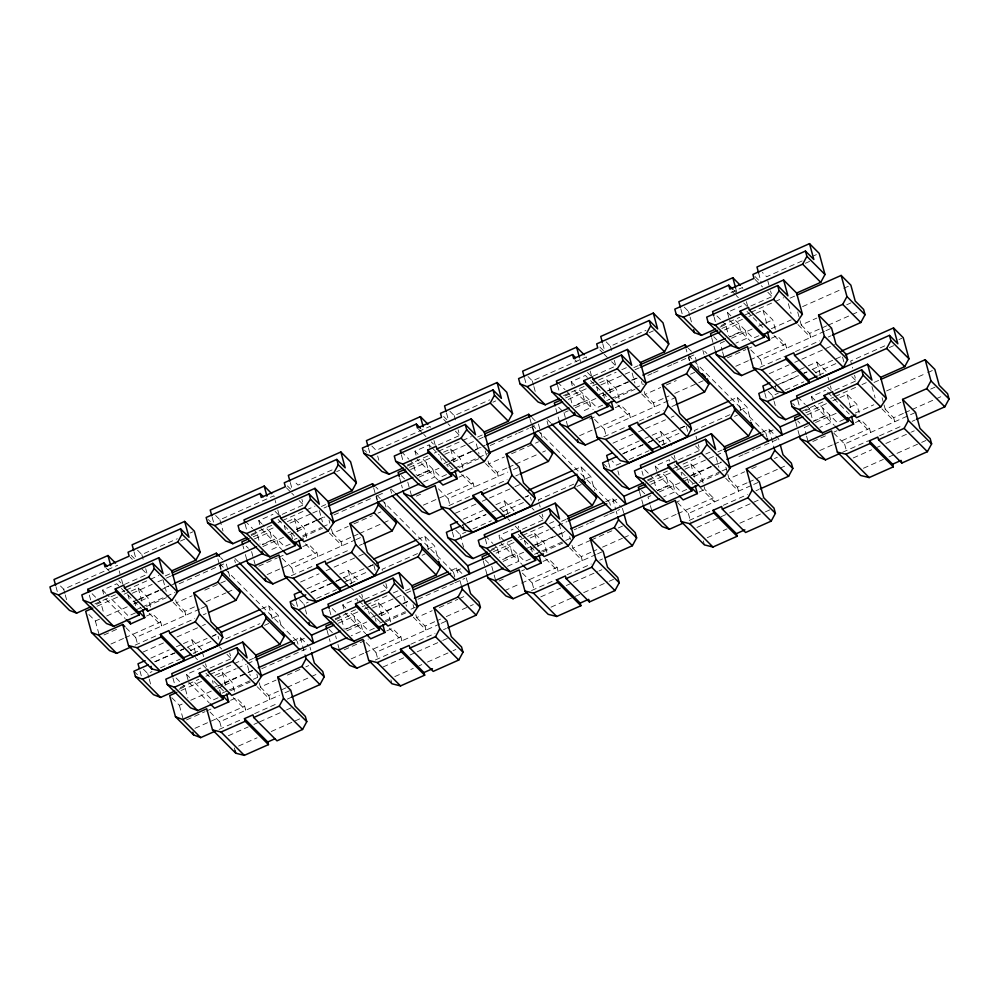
<?xml version="1.0" encoding="UTF-8"?>
<svg xmlns="http://www.w3.org/2000/svg" width="999" height="999" viewBox="0 0 999 999"><rect width="100%" height="100%" fill="white"/><g stroke="black" fill="none" stroke-linecap="round" stroke-linejoin="round"><path stroke-width="0.75" stroke-dasharray="5 3.75" d="M802.172 260.951L766.658 276.735L762.349 272.415M813.523 255.906L816.37 254.645M60.477 585.988L63.711 589.235L117.67 565.247M137.5 550.187L141.821 554.52L177.322 538.736M190.097 533.054L192.944 531.793M215.609 515.472L219.917 519.792L273.888 495.804L275.824 502.884M332.105 469.917L298.027 485.077L293.718 480.744M449.925 411.301L454.245 415.634L489.747 399.85M528.034 376.573L532.342 380.906L586.313 356.918L587.474 361.163M606.143 341.858L610.451 346.178L645.953 330.394M684.253 307.13L688.561 311.463L742.519 287.462L743.681 291.72M180.482 541.071L184.74 539.173M336.688 471.628L339.535 470.367M492.907 402.185L495.741 400.924M649.113 332.729L653.371 330.844M805.331 263.286L809.59 261.401M103.621 594.055L102.535 590.084L116.733 583.778L141.571 608.691M259.827 524.612L258.741 520.641L272.952 514.335M416.046 455.157L414.96 451.198L429.158 444.892L431.218 446.953M572.252 385.714L571.166 381.755L585.364 375.437L589.485 379.558M728.833 317.595L727.384 312.312L741.583 305.994M124.513 584.44L147.24 574.338L145.692 568.668M282.143 514.36L303.446 504.895L301.898 499.225M438.361 444.917L459.665 435.452L458.116 429.782M593.144 376.099L615.871 365.996L614.323 360.339M750.786 306.019L772.09 296.553L770.541 290.896M94.917 603.933L116.221 594.467M121.903 591.945L124.738 590.684M126.161 590.047L148.888 579.944M150.3 579.32L158.829 575.524M251.136 534.49L272.427 525.024M278.109 522.502L280.956 521.241M282.38 520.604L305.095 510.501M306.518 509.877L315.035 506.081M407.342 465.047L428.646 455.581M434.328 453.059L437.162 451.798M438.586 451.161L471.253 436.638M563.548 395.604L584.852 386.126M590.534 383.604L616.096 372.24M621.778 369.717L627.459 367.195M721.191 325.524L739.647 317.32M745.329 314.797L749.587 312.899M751.011 312.262L773.738 302.173M775.149 301.536L783.678 297.752M96.503 604.295L100.762 602.409L103.846 613.673M251.286 535.489L256.968 532.966L260.052 544.23M407.505 466.046L413.186 463.511L416.258 474.787M565.134 395.966L569.393 394.068L572.09 403.933M719.929 327.148L725.611 324.625L728.683 335.901M97.028 606.243L118.332 596.765M124.013 594.243L129.695 591.72M131.119 591.083L138.212 587.924L147.914 597.652L151.461 610.626M165.197 575.936L170.879 573.401M253.247 536.8L273.127 527.959M287.325 521.64L294.43 518.481L304.121 528.209L307.68 541.183M321.403 506.493L325.674 504.595M409.453 467.357L430.756 457.879M443.544 452.197L450.636 449.038L460.339 458.766L463.886 471.74M477.622 437.038L483.304 434.515M565.671 397.902L586.962 388.436M592.644 385.914L598.326 383.379M599.75 382.754L606.843 379.595L616.545 389.323L620.092 402.297M633.828 367.595L638.086 365.696M721.877 328.459L743.181 318.993M748.863 316.458L754.545 313.936M755.968 313.311L763.061 310.152L772.764 319.88L776.31 332.854M790.047 298.152L795.728 295.629M132.305 593.219L152.185 584.378M157.867 581.855L164.96 578.696M166.383 578.071L170.642 576.173M254.433 538.923L270.055 531.98L272.228 539.91L262.287 544.33M289.935 523.151L311.238 513.673M312.662 513.049L318.331 510.526M324.013 507.992L326.86 506.73M410.639 469.48L426.261 462.537L428.434 470.467L417.07 475.512M444.73 454.333L467.445 444.23M468.868 443.606L477.385 439.81M478.808 439.185L483.066 437.287M568.281 399.413L582.479 393.094L584.64 401.024L573.289 406.069M600.936 384.89L623.663 374.787M625.074 374.15L633.603 370.367M635.014 369.73L639.285 367.844M724.487 329.957L738.686 323.651L740.858 331.581L729.495 336.626M133.054 601.785L137.313 599.887M138.736 599.25L158.616 590.421M164.298 587.887L171.391 584.74M287.849 532.966L290.684 531.705M296.366 529.183L317.67 519.705M319.081 519.08L323.351 517.182M444.056 463.524L449.737 461.001M451.161 460.364L473.876 450.262M475.299 449.637L485.239 445.217M598.851 394.705L605.943 391.558M607.367 390.921L630.082 380.819M631.505 380.194L637.187 377.659M138.761 599.7L158.641 590.871M160.065 590.234L168.581 586.45M170.005 585.814L174.263 583.916M262.312 544.78L276.511 538.461L278.684 546.391L268.743 550.811M296.391 529.632L314.86 521.428M316.271 520.791L324.8 517.007M417.107 475.974L432.729 469.018L434.89 476.948L437.924 479.982M451.186 460.814L471.066 451.973M472.49 451.348L481.006 447.552M574.737 405.894L588.935 399.575L591.108 407.505L581.168 411.925M608.816 390.746L637.212 378.109M729.52 337.075L745.154 330.132L747.314 338.062L735.951 343.107M88.899 614.535L95.367 621.016L99.625 619.118M106.731 615.971L128.034 606.493M133.716 603.97L139.385 601.448M140.809 600.811L147.914 597.652M179.158 583.766L226.011 562.924L227.984 570.129M262.937 546.515L284.24 537.05M289.922 534.527L295.604 532.005M297.028 531.368L304.121 528.209M333.941 514.947L370.866 498.538M377.972 495.379L382.23 493.481L383.017 496.366M419.155 477.072L439.036 468.244M446.128 465.084L451.81 462.562M453.234 461.925L460.339 458.766M490.159 445.504L497.252 442.357M498.676 441.72L505.781 438.561M507.192 437.937L517.132 433.516M518.556 432.879L528.496 428.459M529.92 427.834L537.012 424.675M558.616 407.28L563.998 412.687L568.256 410.789M575.362 407.629L596.665 398.164M602.347 395.629L608.029 393.107M609.44 392.482L616.545 389.323M647.789 375.424L652.047 373.539M653.471 372.902L660.564 369.742M667.669 366.596L671.927 364.697M673.351 364.061L694.655 354.595L698.988 370.454M724.475 341.346L720.217 343.231L722.19 350.449M731.58 338.186L752.884 328.721M758.553 326.186L764.235 323.664M765.659 323.027L772.764 319.88M802.584 306.618L842.344 288.936M843.768 288.299L849.437 285.776M140.934 607.629L136.676 609.527L134.503 601.598M142.358 607.005L165.072 596.903M166.496 596.278L175.012 592.482M294.305 539.448L297.14 538.186M302.822 535.664L321.291 527.46M322.702 526.835L329.807 523.676M423.539 482.005L434.89 476.948L417.132 459.128M450.512 470.005L453.359 468.743M454.782 468.119L487.437 453.596M606.73 400.562L609.565 399.3M610.988 398.663L633.703 388.574M635.127 387.937L643.643 384.153M146.478 606.48L166.358 597.652M302.685 537.037L322.577 528.196M458.903 467.594L478.783 458.753M615.109 398.151L634.989 389.31M771.328 328.708L791.208 319.867M135.477 612.862L128.384 616.008L106.843 594.405M290.272 544.043L284.59 546.565L262.862 524.762M446.478 474.6L440.809 477.122L422.152 458.416M602.697 405.157L597.015 407.679L577.335 387.937M758.903 335.714L753.234 338.236L732.517 317.457M103.971 634.977L119.593 628.034M146.566 616.033L152.248 613.511L160.652 621.927L161.726 625.898L148.963 613.086M175.599 599.899L176.398 602.784L192.02 595.829M204.795 590.147L226.099 580.681M258.753 566.171L277.223 557.954M278.646 557.33L284.315 554.807M302.784 546.59L308.466 544.068L316.858 552.484L317.944 556.455L305.17 543.643M331.418 529.008L332.605 533.329L348.226 526.386M353.908 523.863L372.365 515.659M378.047 513.124L380.894 511.863M416.396 496.091L420.654 494.193M458.991 477.147L464.672 474.625L473.064 483.041L474.15 487.012L460.314 473.126M488.024 461.014L488.811 463.886L504.433 456.943M511.538 453.783L538.523 441.795M589.647 419.068L596.74 415.909M615.209 407.704L620.879 405.182L629.283 413.598L630.369 417.557L617.594 404.757M644.243 391.558L645.029 394.443L660.651 387.5M666.333 384.977L676.273 380.557M690.471 374.238L694.73 372.34M727.397 357.829L745.853 349.625M747.277 348.988L752.959 346.466M771.415 338.261L777.097 335.726L785.489 344.156L786.575 348.114L772.739 334.24M800.062 320.679L801.235 325L816.857 318.057M846.69 304.795L850.948 302.897M110.939 644.03L123.726 638.349M125.15 637.712L160.652 621.927M176.398 602.784L184.79 611.201L194.73 606.78M206.094 601.723L225.974 592.882M227.385 592.257L234.49 589.098M267.158 574.587L316.858 552.484M332.605 533.329L340.996 541.758L358.042 534.178M359.465 533.541L382.18 523.439M383.604 522.814L389.285 520.292M423.364 505.144L473.064 483.041M488.811 463.886L497.215 472.315L507.155 467.894M508.566 467.257L514.248 464.735M515.671 464.098L536.975 454.632M542.657 452.11L545.491 450.849M579.582 435.701L629.283 413.598M645.029 394.443L653.421 402.859L669.043 395.916M674.725 393.394L703.121 380.769M735.788 366.258L748.576 360.564M749.987 359.94L785.489 344.156M801.235 325L809.64 333.416L826.673 325.836M828.096 325.212L850.823 315.11M852.234 314.473L857.916 311.95M125.974 627.722L135.739 637.512L199.638 609.103M201.061 608.466L206.743 605.943M282.193 558.279L291.945 568.069L354.433 540.284M355.856 539.66L362.962 536.5M438.399 488.836L448.164 498.626L507.804 472.102M513.486 469.58L519.168 467.057M594.617 419.393L604.37 429.183L675.374 397.614M750.823 349.937L760.589 359.74L824.487 331.318M825.911 330.694L831.593 328.159M135.14 645.129L159.278 634.402M170.642 629.345L194.78 618.618M203.297 614.822L206.144 613.561M291.346 575.686L314.073 565.584M326.848 559.902L349.575 549.8M359.515 545.379L362.35 544.118M448.976 505.619L470.279 496.141M483.066 490.459L507.205 479.732M515.721 475.936L518.568 474.675M603.771 436.8L626.498 426.698M639.273 421.016L663.411 410.277M671.94 406.493L676.198 404.595M759.989 367.357L784.128 356.618M795.491 351.573L819.63 340.834M828.146 337.05L830.993 335.789M142.919 652.11L164.223 642.632M176.998 636.95L201.149 626.223M202.56 625.586L205.407 624.325M300.549 582.03L319.018 573.826M326.111 570.666L357.355 556.78M358.778 556.143L365.871 552.984M455.344 513.224L476.648 503.746M482.33 501.223L487.999 498.701M489.423 498.064L513.561 487.337M514.985 486.7L522.09 483.541M612.974 443.144L632.854 434.303M638.536 431.78L644.218 429.245M645.629 428.621L665.521 419.78M671.191 417.257L674.038 415.996M769.193 373.701L789.073 364.86M794.754 362.325L800.424 359.802M801.847 359.178L834.515 344.655M150.799 658.116L169.256 649.899M176.361 646.753L182.043 644.218M183.454 643.593L191.983 639.81L201.673 649.537L203.609 656.618M261.563 608.866L268.669 605.719L278.359 615.446L281.83 628.134M307.005 588.673L326.885 579.832M339.672 574.15L348.189 570.354L357.892 580.094L349.375 583.878M417.782 539.423L424.875 536.276L434.577 546.003L438.424 560.089M463.224 519.23L483.104 510.389M495.879 504.707L504.408 500.911L514.098 510.651L515.259 514.897M573.988 469.98L581.093 466.833L590.784 476.56L594.642 490.646M619.43 449.775L639.31 440.934M644.992 438.411L650.674 435.889M652.097 435.252L660.614 431.468L670.317 441.196L671.478 445.454M730.194 400.537L737.299 397.377L747.002 407.117L750.848 421.203M775.649 380.332L798.363 370.229M799.787 369.605L806.892 366.446M808.303 365.809L816.832 362.025L826.523 371.753L818.006 375.549M154.583 661.763L174.463 652.921M180.145 650.386L185.826 647.864M187.25 647.24L207.13 638.398M212.812 635.864L215.647 634.602M310.801 592.307L330.681 583.478M336.363 580.943L342.045 578.421M343.456 577.797L367.607 567.057M369.018 566.421L373.289 564.535M467.008 522.864L485.477 514.66M499.675 508.354L523.813 497.614M525.237 496.978L528.071 495.716M623.226 453.421L643.106 444.58M648.788 442.058L654.457 439.535M655.881 438.898L685.701 425.636M779.432 383.978L797.901 375.774M803.571 373.239L806.418 371.978M812.1 369.455L840.496 356.83M155.257 661.75L175.137 652.909M180.819 650.386L183.654 649.125M212.063 636.5L216.321 634.602M311.463 592.307L334.19 582.205M335.614 581.58L344.131 577.784L350.424 584.103M368.269 567.057L373.951 564.535M462 525.387L466.258 523.488M467.682 522.864L486.138 514.66M491.82 512.125L497.502 509.602M525.899 496.978L528.746 495.716M622.464 454.046L646.615 443.319M648.026 442.682L656.555 438.898L662.849 445.217M680.694 428.159L684.952 426.273M774.425 386.501L798.563 375.761M804.245 373.239L807.08 371.978M190.422 650.561L211.726 641.096M345.217 581.755L367.932 571.653M502.847 511.675L524.15 502.21M659.053 442.232L678.933 433.391M815.271 372.777L836.575 363.311M143.406 669.205L147.715 673.526L151.973 671.628M160.489 667.844L180.382 659.003M193.157 653.321L201.673 649.537M225.824 638.798L259.902 623.651M272.69 617.969L278.359 615.446M299.613 599.762L303.921 604.083L308.192 602.185M316.708 598.401L336.588 589.56M417.532 553.583L382.03 569.355L383.191 573.613M427.472 549.163L434.577 546.003M455.831 530.319L460.139 534.64L465.821 532.117M472.914 528.958L491.383 520.754M505.581 514.435L514.098 510.651M573.751 484.14L538.249 499.912L540.184 506.993M585.102 479.083L590.784 476.56M620.604 463.299L616.346 465.197L612.037 460.864M629.133 459.515L649.013 450.674M661.788 444.992L670.317 441.196M729.957 414.685L694.455 430.469L695.616 434.715M739.897 410.264L747.002 407.117M768.256 391.421L772.564 395.741L778.246 393.219M785.339 390.06L803.808 381.855M884.752 345.879L850.673 361.026L852.609 368.107M898.95 339.56L901.797 338.299M264.485 625.362L268.743 623.463M422.115 555.282L424.95 554.02M576.91 486.476L581.168 484.577M734.54 416.396L737.374 415.134M889.335 347.577L893.593 345.679M187.987 679.657L186.538 674.375L200.737 668.056M343.831 608.891L342.744 604.932L356.955 598.613L357.679 601.261M500.049 539.448L498.963 535.489L513.161 529.17M656.618 471.328L655.169 466.046L669.367 459.727L670.092 462.375M812.474 400.562L811.388 396.591L825.586 390.284M209.94 668.094L231.244 658.628L229.695 652.959M364.735 599.275L387.45 589.185L385.901 583.516M522.365 529.208L543.668 519.742L542.12 514.073M678.571 459.765L699.874 450.287L698.326 444.63M834.789 390.309L856.093 380.844L854.545 375.187M180.344 687.587L198.801 679.382M205.906 676.236L208.741 674.962M210.165 674.337L232.892 664.235M234.303 663.598L242.832 659.815M335.14 618.781L356.431 609.315M362.113 606.793L364.96 605.519M366.383 604.894L387.674 595.429M393.356 592.894L399.038 590.372M491.346 549.338L512.649 539.872M518.331 537.337L521.166 536.076M522.589 535.452L543.893 525.986M549.575 523.451L553.833 521.565M647.552 479.895L667.444 471.053M673.114 468.531L677.384 466.633M683.054 464.11L700.099 456.531M705.781 454.008L710.039 452.11M802.347 411.076L823.651 401.61M830.756 398.451L833.591 397.19M835.014 396.553L856.318 387.088M862 384.565L866.258 382.667M179.083 689.223L184.765 686.688L187.849 697.964M335.289 619.78L340.971 617.245L344.056 628.521M490.084 550.961L497.19 547.802L499.887 557.667M647.714 480.881L653.396 478.359L656.48 489.635M805.344 410.801L809.615 408.916L812.686 420.192M181.031 690.534L202.335 681.056M215.122 675.374L222.215 672.215L231.918 681.942L235.464 694.917M249.201 660.214L253.459 658.329M293.219 640.646L300.324 637.487L308.941 646.141M337.25 621.091L358.554 611.613M364.235 609.09L369.905 606.568M371.328 605.931L378.434 602.772L388.124 612.499L391.683 625.474M405.407 590.771L411.089 588.249M450.849 570.566L456.531 568.044L465.159 576.685M493.456 551.635L514.76 542.17M520.442 539.647L526.123 537.112M527.547 536.488L534.64 533.329L544.343 543.056L547.889 556.031M561.625 521.328L565.884 519.443M605.644 501.76L612.749 498.601L621.366 507.242M649.675 482.192L670.966 472.727M676.648 470.192L682.329 467.669M683.753 467.045L690.858 463.886L700.549 473.613L704.882 489.46L713.286 497.889L714.372 501.848L700.536 487.974M717.831 451.885L722.09 449.987M761.85 432.317L768.955 429.158L778.658 438.886L779.832 443.206M805.881 412.749L827.184 403.284M832.866 400.749L838.548 398.226M839.972 397.59L847.065 394.443L856.767 404.17L859.128 412.812M874.05 382.442L879.732 379.92M217.732 676.872L236.189 668.668M237.612 668.031L246.129 664.248M247.552 663.611L254.645 660.451M338.436 623.214L354.058 616.271L356.231 624.2L344.867 629.245M372.515 608.066L405.182 593.543M406.593 592.907L410.864 591.008M496.066 553.134L510.264 546.828L512.437 554.757L502.497 559.178M530.144 537.986L548.613 529.782M550.024 529.145L567.07 521.565M650.861 484.315L666.483 477.385L668.656 485.314L657.292 490.359M684.939 469.18L714.76 455.906M716.183 455.282L723.276 452.122M807.067 414.872L822.689 407.942L824.862 415.859L813.498 420.916M214.211 687.337L218.481 685.439M224.151 682.916L252.56 670.292M371.853 617.257L377.522 614.735M378.946 614.098L408.766 600.849M530.894 546.553L526.635 548.451L524.475 540.521M532.317 545.916L555.044 535.814M556.455 535.189L564.984 531.393M711.251 466.371L682.854 478.996L681.043 472.39M712.674 465.734L721.191 461.95M222.765 683.99L218.506 685.888L220.679 693.818M224.188 683.366L252.597 670.741M346.316 629.07L360.514 622.752L362.687 630.681L351.323 635.726M378.983 614.547L410.227 600.661M502.534 559.627L516.733 553.309L518.906 561.238L521.928 564.273M535.189 545.104L557.917 535.002M559.34 534.378L565.009 531.855M657.317 490.809L672.939 483.866L675.112 491.795L663.748 496.84M691.408 475.661L711.288 466.82M716.97 464.298L721.228 462.4M813.536 421.366L829.158 414.423L831.318 422.34L819.954 427.397M171.828 697.739L179.37 705.306L182.218 704.045M190.734 700.249L212.038 690.784M217.72 688.261L223.389 685.726M224.812 685.102L231.918 681.942M261.738 668.681L308.604 647.851M346.94 630.806L366.82 621.965M381.031 615.659L388.124 612.499M417.944 599.238L453.446 583.453M454.87 582.829L464.81 578.409M503.159 561.363L524.463 551.898M530.132 549.375L535.814 546.84M537.237 546.216L544.343 543.056M574.163 529.795L576.997 528.533M578.421 527.909L588.361 523.488M589.785 522.852L596.878 519.692M603.983 516.533L608.241 514.647M609.665 514.01L619.605 509.59M650.849 495.704L648.001 496.965L649.974 504.183M659.365 491.92L683.503 481.181M684.927 480.556L687.774 479.295M693.443 476.76L700.549 473.613M738.885 456.555L743.156 454.67M744.567 454.033L754.507 449.612M755.931 448.988L763.036 445.829M764.447 445.192L777.234 439.51M808.478 425.636L804.22 427.522L806.193 434.727M815.584 422.477L836.887 412.999M849.662 407.317L856.767 404.17M886.588 390.909L926.348 373.226M927.771 372.59L933.453 370.067M222.103 693.181L227.772 690.659M229.196 690.022L251.923 679.919M253.334 679.295L257.605 677.397M379.732 623.114L383.991 621.216M385.414 620.579L405.294 611.738M410.976 609.215L415.234 607.33M507.542 566.283L518.906 561.238L501.136 543.419M534.515 554.295L540.197 551.773M541.62 551.136L564.348 541.033M565.759 540.409L570.029 538.511M692.145 484.215L720.554 471.59M721.977 470.954L726.236 469.068M230.482 690.771L250.362 681.93M385.277 621.965L406.581 612.487M542.907 551.885L562.787 543.044M699.113 482.442L718.993 473.601M855.331 412.999L873.788 404.782M218.069 697.777L212.387 700.299L194.081 681.942M374.275 628.334L368.594 630.856L349.95 612.15M530.481 558.891L524.812 561.413L498.963 535.489M686.7 489.448L681.018 491.97L662.374 473.264M844.33 419.368L837.237 422.527L818.581 403.808M186.551 719.904L205.007 711.688M206.431 711.063L212.113 708.528M230.569 700.324L236.251 697.801L244.655 706.218L245.742 710.189L231.905 696.303M259.216 682.742L260.402 687.062L276.024 680.119M287.375 675.074L300.162 669.392M305.844 666.857L308.679 665.596M344.18 649.825L368.319 639.085M386.788 630.881L392.47 628.359L400.861 636.775L401.948 640.746L389.173 627.934M415.821 614.735L416.608 617.619L432.23 610.676M439.335 607.517L457.792 599.313M459.215 598.676L466.308 595.529M498.976 581.018L503.234 579.12M521.69 570.916L524.537 569.642M542.994 561.438L548.676 558.916L557.067 567.332L558.154 571.303L545.392 558.491M572.027 545.292L572.814 548.176L589.86 540.609M591.283 539.972L612.587 530.506M618.269 527.971L622.527 526.086M675.062 502.722L679.332 500.836M699.213 491.995L704.882 489.46M727.846 474.413L729.033 478.733L744.655 471.79M751.748 468.631L758.853 465.472M774.475 458.529L777.309 457.267M812.824 441.483L828.446 434.54M834.115 432.018L836.962 430.756M855.419 422.552L861.101 420.017L869.492 428.446L870.579 432.405L857.816 419.592M884.065 404.97L885.239 409.29L900.861 402.347M930.693 389.086L934.952 387.187M194.942 728.321L244.655 706.218M260.402 687.062L268.793 695.491L285.839 687.911M287.25 687.275L309.977 677.172M311.388 676.548L317.07 674.025M351.161 658.878L363.936 653.196M365.359 652.559L400.861 636.775M416.608 617.619L425 626.048L440.621 619.093M446.303 616.57L473.289 604.582M504.532 590.696L520.154 583.753M521.565 583.116L557.067 567.332M572.814 548.176L581.218 556.605L596.84 549.65M602.522 547.127L622.402 538.286M623.813 537.662L630.918 534.502M663.586 519.992L676.36 514.298M677.784 513.673L713.286 497.889M729.033 478.733L737.424 487.15L747.364 482.729M748.788 482.105L778.608 468.843M780.032 468.206L787.125 465.059M819.792 450.537L832.579 444.855M833.99 444.23L869.492 428.446M885.239 409.29L893.643 417.707L903.583 413.286M904.994 412.662L910.676 410.127M912.099 409.503L934.827 399.4M936.238 398.763L943.343 395.604M209.99 712.012L219.743 721.802L279.383 695.279M285.065 692.757L290.746 690.234M366.196 642.569L375.961 652.359L439.86 623.95M441.283 623.314L446.965 620.791M522.402 573.126L532.167 582.917L596.066 554.507M597.489 553.871L603.171 551.348M677.534 502.584L688.373 513.474L752.284 485.052M753.696 484.428L759.377 481.893M833.753 433.141L844.592 444.018L915.596 412.45M219.143 729.42L241.858 719.317M254.645 713.636L277.36 703.533M287.312 699.113L291.571 697.215M375.349 659.977L399.5 649.238M410.851 644.193L435.002 633.453M443.519 629.67L446.353 628.408M531.568 590.534L555.706 579.795M567.07 574.75L591.208 564.01M599.725 560.227L602.572 558.965M689.198 520.454L711.912 510.352M723.276 505.307L747.414 494.567M755.943 490.784L758.778 489.522M842.569 452.272L868.131 440.909M879.495 435.851L902.209 425.749M912.149 421.341L914.997 420.067M228.346 735.764L248.227 726.922M253.908 724.4L258.167 722.502M259.59 721.877L285.152 710.514M286.563 709.877L293.669 706.718M383.129 666.957L404.433 657.479M410.114 654.957L415.796 652.434M417.22 651.798L441.358 641.071M442.782 640.434L449.875 637.275M540.771 596.878L560.651 588.036M566.333 585.514L572.002 582.991M573.426 582.355L597.564 571.628M598.988 570.991L601.835 569.73M696.977 527.435L719.692 517.332M721.116 516.695L728.221 513.536M729.645 512.912L762.299 498.389M853.196 457.979L871.652 449.775M877.334 447.252L880.169 445.991M885.851 443.469L909.989 432.729M911.413 432.092L914.26 430.831M238.586 746.041L257.055 737.836M271.253 731.518L299.65 718.893M394.805 676.598L413.261 668.393M418.943 665.871L421.79 664.61M427.46 662.075L451.61 651.348M453.022 650.711L455.869 649.45M551.011 607.155L573.738 597.052M575.162 596.428L582.255 593.269M583.678 592.632L607.817 581.905M609.24 581.268L613.498 579.383M707.23 537.712L727.11 528.871M739.884 523.189L764.023 512.45M765.446 511.825L769.705 509.927M863.436 468.269L883.316 459.428M888.998 456.905L920.241 443.007M921.665 442.382L925.923 440.484M693.793 360.864L765.883 433.166L774.4 429.383M381.368 499.75L453.459 572.065L461.975 568.281M537.587 430.294L609.665 502.609L616.77 499.45M225.162 569.193L297.252 641.508L304.345 638.349M755.007 276.536L759.203 280.756M755.057 279.458L762.499 286.938M767.831 292.282L772.09 296.553M851.835 376.573L856.093 380.844M797.951 324.575L810.726 337.387L809.64 333.416M881.955 408.866L894.729 421.678L893.643 417.707M734.015 290.434L736.113 292.532M812.761 369.455L819.068 375.774M731.98 291.258L735.164 294.468M736.238 295.529L738.361 297.677M743.681 303.009L746.877 306.218M827.684 387.3L831.942 391.571L830.394 385.914M746.965 311.401L765.271 329.757M827.746 392.445L849.275 414.048M727.384 312.312L731.493 316.433M811.388 396.591L817.557 402.784M729.557 320.229L750.349 341.096M814.585 405.557L834.352 425.387M716.932 315.921L721.266 320.267M722.352 321.353L725.611 324.625M797.677 396.94L805.269 404.558M806.355 405.644L809.615 408.916M792.731 403.484L794.779 405.532M713.748 336.75L716.982 339.997M797.751 421.041L799.912 423.201M704.72 351.273L706.905 353.459M688.186 348.114L691.42 351.348M688.336 355.382L692.707 359.765M599.837 347.04L604.033 351.248M599.899 349.975L603.096 353.184M604.158 354.245L607.355 357.455M611.613 361.725L615.871 365.996M695.616 446.016L699.874 450.287M641.733 394.018L654.507 406.83L653.421 402.859M725.736 478.309L738.511 491.121L737.424 487.15M574.7 359.64L576.823 361.775M587.474 372.465L590.659 375.661M671.478 456.743L675.736 461.026L674.188 455.357M590.509 380.594L609.19 399.338M674.512 464.885L680.681 471.066M681.755 472.152L687.137 477.559M689.16 479.582L694.205 484.64M571.166 381.755L576.311 386.913M655.169 466.046L658.254 469.13M574.363 390.709L593.131 409.528M657.342 473.963L678.134 494.83M557.467 382.093L565.047 389.71M566.133 390.809L569.393 394.068M644.717 469.655L649.063 474.001M650.137 475.099L653.396 478.359M641.545 490.484L644.767 493.731M603.633 463.936L606.78 467.095M547.415 419.617L550.699 422.902M531.98 417.557L535.202 420.791M532.117 424.825L536.488 429.208M443.631 416.483L446.778 419.642M531.955 507.979L534.078 510.127M539.41 515.459L543.668 519.742M443.693 419.418L446.89 422.627M447.952 423.701L450.074 425.836M455.407 431.168L459.665 435.452M485.526 463.461L498.301 476.273L497.215 472.315M569.53 547.752L582.305 560.564L581.218 556.605M500.337 508.341L506.643 514.66M418.481 429.083L422.739 433.354M423.813 434.428L425.936 436.563M431.256 441.908L433.391 444.043M507.817 518.718L509.94 520.854M515.259 526.198L519.517 530.469L518.356 526.223M432.242 447.977L439.435 455.194M442.619 458.391L446.928 462.712L448.014 466.67M448.951 464.735L452.984 468.793M518.306 534.328L537.999 554.095M414.96 451.198L418.044 454.295M401.248 451.548L408.841 459.165M409.927 460.252L413.186 463.511M485.252 535.839L492.844 543.456M493.931 544.542L497.19 547.802M371.828 446.029L376.136 450.349L430.094 426.361L431.256 430.606M401.323 475.649L404.558 478.883M485.327 559.939L488.561 563.174M364.473 450.149L366.571 452.26M391.208 489.06L394.48 492.357M375.761 487L377.922 489.16M377.01 495.367L380.282 498.651M287.412 485.926L290.572 489.085M286.413 487.799L290.672 492.07M291.733 493.144L293.868 495.279M299.188 500.624L303.446 504.895M383.191 584.902L387.45 589.185M329.308 532.904L342.083 545.716L340.996 541.758M413.311 617.195L426.086 630.007L425 626.048M275.05 511.351L278.246 514.56M351.598 588.161L353.733 590.297M359.053 595.641L363.311 599.912L361.763 594.255M278.084 519.48L289.635 531.081M294.755 536.201L290.721 532.155L292.52 538.761M359.003 600.686L368.256 609.964M370.417 612.125L380.781 622.527M258.741 520.641L261.825 523.738M342.744 604.932L345.829 608.029M260.914 528.571L281.718 549.425M344.917 612.862L365.721 633.716M245.042 520.991L252.635 528.608M253.721 529.695L256.968 532.966M332.292 608.541L336.638 612.899M337.724 613.985L340.971 617.245M246.191 546.166L248.351 548.326M329.121 629.382L332.355 632.617M208.267 519.592L210.364 521.703M291.221 602.834L294.368 605.993M235.002 558.503L238.274 561.8M220.629 557.517L222.789 559.69M219.705 563.723L224.076 568.094M131.206 555.369L134.353 558.528M130.207 557.242L132.33 559.378M141.908 568.993L147.24 574.338M219.53 646.877L221.666 649.013M226.985 654.345L231.244 658.628M173.102 602.347L185.876 615.159L184.79 611.201M257.105 686.638L269.88 699.45L268.793 695.491M187.924 647.227L194.218 653.546M106.069 567.969L111.389 573.314M118.831 580.794L120.966 582.929M195.392 657.604L197.515 659.74M202.834 665.084L207.093 669.355L205.544 663.698M205.881 673.214L209.99 677.347M223.551 690.946L212.05 679.407L213.137 683.366M102.535 590.084L105.769 593.331M186.538 674.375L189.773 677.622M105.782 599.088L125.162 618.543M188.711 682.305L209.166 702.834M92.083 593.693L96.416 598.051M97.502 599.138L100.762 602.409M176.086 677.984L180.419 682.342M181.506 683.428L184.765 686.688M133.953 671.216L138.149 675.436M882.092 397.752L883.665 403.521M871.977 386.538L875.087 397.864M842.544 357.055L844.917 365.709M847.065 394.443L850.936 408.591M828.071 377.422L828.845 380.257M844.592 444.018L846.565 451.236M816.832 362.025L821.166 377.884M797.689 312.025L799.662 319.23M788.361 303.659L791.083 313.574M767.831 280.981L768.993 285.227M797.776 400.174L799.749 407.38M806.593 436.176L808.166 441.945M758.541 272.764L761.3 282.854M795.679 422.028L797.614 429.071M798.001 430.482L799.537 436.126M763.061 310.152L766.932 324.3M775.174 385.876L776.26 389.835M772.564 395.741L773.713 399.975M774.1 401.386L775.261 405.606M746.39 301.623L747.939 307.292M760.589 359.74L762.562 366.945M764.834 393.219L766.408 398.988M735.589 287.824L736.763 292.145M768.955 429.158L773.975 447.477M765.883 433.166L766.97 437.137M737.299 397.377L740.846 410.352M714.173 317.332L715.346 321.653M722.577 351.885L724.163 357.654M711.675 337.737L713.611 344.78M713.985 346.191L715.534 351.835M702.909 350.399L703.983 354.37M688.561 311.463L689.71 315.684M690.097 317.095L691.645 322.727M725.873 467.195L727.447 472.964M680.831 308.928L682.404 314.697M688.698 356.705L689.785 360.676M716.158 457.392L718.868 467.307M686.113 349.088L686.887 351.91M688.423 357.555L689.198 360.364M696.003 436.138L696.778 438.961M686.338 426.498L688.698 435.152M690.858 463.886L694.73 478.034M687.499 478.871L688.586 482.842M703.321 540.934L704.407 544.892M688.373 513.474L690.746 522.115M660.614 431.468L664.947 447.327M641.47 381.468L642.27 384.353M632.155 373.102L634.865 383.017M610.451 346.178L611.613 350.424M641.957 471.066L643.144 475.387M650.374 505.619L652.347 512.824M602.722 343.656L605.082 352.31M639.472 491.471L641.395 498.526M641.783 499.925L643.319 505.569M606.843 379.595L611.113 395.167M603.134 393.269L604.582 398.551M596.678 386.788L597.764 390.746M617.894 470.829L619.043 475.049M590.184 371.066L591.733 376.735M604.37 429.183L606.343 436.388M622.439 508.329L623.626 512.649M608.616 462.662L610.202 468.431M579.757 358.716L580.556 361.588M612.749 498.601L615.834 509.877M616.221 511.288L616.995 514.11M609.665 502.609L610.389 505.257M581.093 466.833L584.64 479.795M557.554 385.327L559.527 392.545M563.998 412.687L565.971 419.892M566.371 421.328L567.944 427.097M555.844 408.591L559.315 421.278M547.052 421.166L548.139 425.124M532.342 380.906L533.503 385.127M533.891 386.538L535.427 392.17M569.667 536.65L570.454 539.535M538.436 424.038L540.409 431.243M540.809 432.692L542.782 439.897M524.612 378.371L525.799 382.704M532.842 427.472L533.928 431.443M559.165 524.013L562.662 536.75M529.895 418.544L531.83 425.586M532.217 426.998L533.366 431.231M530.519 497.39L531.306 500.274M534.64 533.329L539.685 551.735M530.931 547.002L532.38 552.285M532.167 582.917L534.14 590.122M504.408 500.911L508.741 516.77M485.264 450.924L486.451 455.244M476.323 443.968L479.045 453.883M454.245 415.634L455.407 419.88M485.352 539.073L487.325 546.278M491.795 566.421L493.768 573.626M494.168 575.062L495.741 580.831M446.516 413.099L448.876 421.753M483.254 560.926L485.189 567.969M485.576 569.38L487.112 575.012M450.636 449.038L454.12 461.788M462.749 524.762L463.474 527.41M440.472 456.231L441.546 460.189M460.139 534.64L463.611 547.327M433.966 440.522L435.514 446.178M448.164 498.626L450.137 505.831M466.233 577.772L467.42 582.092M429.158 444.892L429.882 447.527M452.41 532.117L453.983 537.874M456.531 568.044L458.466 575.087M460.002 580.731L461.55 586.363M453.459 572.065L454.907 577.36M424.875 536.276L428.821 550.686M401.348 454.782L403.321 461.988M407.792 482.13L409.765 489.335M410.152 490.784L411.738 496.54M399.637 478.046L401.186 483.678M401.561 485.089L402.335 487.912M390.484 489.298L391.571 493.269M377.672 455.981L378.833 460.214M413.062 604.645L413.848 607.529M384.59 502.135L386.563 509.34M368.406 447.827L369.98 453.583M376.273 495.604L377.36 499.575M403.733 596.291L406.443 606.193M373.688 487.987L375.612 495.029M375.999 496.441L377.16 500.674M373.913 565.397L376.273 574.038M378.434 602.772L381.918 615.509M374.725 616.445L376.161 621.728M390.909 679.819L391.983 683.778M368.619 611.288L369.343 613.923M375.961 652.359L377.922 659.565M348.189 570.354L352.522 586.213M329.058 520.367L329.845 523.239M319.343 510.576L322.44 521.903M329.533 609.952L331.106 615.721M335.589 635.864L336.376 638.748M337.949 644.505L339.523 650.274M290.297 482.542L292.67 491.196M327.048 630.369L330.132 641.633M294.43 518.481L298.689 534.053M284.253 525.674L285.339 529.632M303.921 604.083L305.082 608.304M305.469 609.715L306.618 613.948M277.759 509.965L279.308 515.621M291.945 568.069L293.918 575.274M310.015 647.215L310.814 650.099M296.204 601.56L297.777 607.317M300.324 637.487L305.344 655.806M297.252 641.508L297.977 644.155M268.669 605.719L272.215 618.681M245.142 524.225L247.103 531.431M251.586 551.573L255.519 565.983M243.044 546.078L243.818 548.888M245.354 554.532L246.903 560.164M234.628 560.064L235.352 562.712M219.917 519.792L223.002 531.068M256.843 674.088L257.63 676.972M228.384 571.578L230.357 578.783M212.2 517.27L213.774 523.026M220.067 565.047L221.154 569.018M247.527 665.734L250.237 675.636M217.857 558.841L219.405 564.472M219.792 565.884L220.954 570.117M218.094 636.276L218.881 639.16M222.215 672.215L225.712 684.964M234.328 747.939L235.052 750.586M219.743 721.802L221.716 729.008M191.983 639.81L196.316 655.656M163.137 580.019L166.234 591.346M141.821 554.52L143.756 561.588M172.927 677.959L174.9 685.164M179.37 705.306L183.317 719.717M134.091 551.985L136.451 560.639M138.212 587.924L142.095 602.085M128.047 595.117L129.133 599.075M147.715 673.526L148.876 677.759M149.251 679.158L150.799 684.802M119.218 570.904L119.992 573.738M121.541 579.408L123.089 585.064M135.739 637.512L137.712 644.717M139.985 671.003L141.558 676.76M89.323 595.104L90.897 600.874M95.367 621.016L99.313 635.426M63.711 589.235L64.86 593.468M65.247 594.867L66.796 600.511M55.981 586.713L57.555 592.469"/><path stroke-width="1.5" d="M51.399 592.22L58.516 594.979L177.81 541.945L182.043 534.14L180.607 528.858L128.059 552.21L129.146 556.168L104.995 566.908L103.921 562.937L49.95 586.925L51.399 592.22L69.493 610.377L76.611 613.136L90.822 606.818M88.536 592.22L87.75 589.348L158.754 557.779L171.766 570.841L195.904 560.102L200.137 552.297L194.355 531.156L184.665 521.428L132.118 544.78L133.691 550.549M92.77 608.129L85.677 611.288L91.458 632.429L98.589 635.189L122.727 624.462L128.509 645.604L151.773 668.93L160.315 671.066L184.465 660.327L161.201 636.987L160.477 634.353L168.993 630.569L169.718 633.204L195.28 621.84L199.513 614.035L193.731 592.894L217.869 582.155L222.103 574.338L221.341 571.528M208.978 612.3L235.964 600.299L240.197 592.494L239.111 588.523M169.718 633.204L192.982 656.543L218.544 645.179L222.777 637.362L221.328 632.08L211.089 621.803L206.743 605.943L193.731 592.894M207.605 522.777L214.735 525.536L334.028 472.502L338.261 464.697L336.813 459.403L284.265 482.767L285.352 486.725L261.214 497.465L260.127 493.494L206.156 517.482L207.605 522.777L225.699 540.934L232.829 543.693L247.028 537.375M148.152 664.909L133.953 671.216L135.402 676.498L142.52 679.258L261.813 626.236L266.046 618.431L264.972 614.46M244.743 522.777L243.956 519.905L314.96 488.336L327.972 501.398L352.123 490.659L356.356 482.854L350.574 461.713L340.871 451.985L288.324 475.337L289.91 481.106M172.54 676.51L171.753 673.626L242.757 642.07L255.769 655.132L279.907 644.392L284.141 636.588L282.992 632.355M246.903 560.164L247.665 562.986L254.795 565.746L278.933 555.019L284.727 576.161L307.979 599.487L316.533 601.623L340.671 590.884L317.407 567.544L316.683 564.91L325.212 561.113L325.936 563.761L351.498 552.397L355.731 544.592L349.937 523.451L374.088 512.712L378.321 504.895L377.547 502.085M176.773 692.419L169.68 695.579L175.462 716.72L182.592 719.48L206.731 708.753L212.512 729.882L235.776 753.221L244.318 755.356L268.469 744.617L245.205 721.278L244.48 718.643L252.997 714.847L253.721 717.494L279.283 706.131L283.516 698.313L277.734 677.172L301.873 666.445L306.106 658.628L305.344 655.806M363.773 543.481L392.182 530.856L396.416 523.051L395.329 519.08M325.936 563.761L349.188 587.1L374.75 575.736L378.996 567.919L377.547 562.637L367.295 552.36L362.962 536.5L349.937 523.451M291.571 697.215L319.967 684.59L324.2 676.785L322.752 671.49L314.36 663.074L311.601 652.984M253.721 717.494L276.985 740.833L302.547 729.47L306.78 721.653L305.332 716.37L295.092 706.093L290.746 690.234L277.734 677.172M363.823 453.321L370.941 456.093L490.234 403.059L494.468 395.254L493.019 389.96L440.484 413.324L441.558 417.282L417.42 428.022L416.333 424.051L362.375 448.039L363.823 453.321L381.918 471.491L389.036 474.25L403.234 467.932M305.781 594.83L290.16 601.773L291.608 607.055L298.738 609.815L418.032 556.793L422.265 548.988L420.816 543.693L376.798 563.261M400.961 453.334L400.162 450.462L471.178 418.893L484.19 431.955L508.329 421.216L512.562 413.411L506.78 392.27L497.09 382.542L444.543 405.894L446.116 411.663M329.146 608.516L327.959 604.183L398.963 572.627L411.975 585.689L436.126 574.949L440.359 567.145L438.811 561.5M403.109 490.721L403.883 493.543L411.014 496.303L435.152 485.576L440.934 506.705L464.198 530.044L472.739 532.18L496.89 521.441L473.626 498.101L472.902 495.467L481.418 491.67L482.142 494.318L507.704 482.954L511.938 475.149L506.156 454.008L530.294 443.269L534.527 435.452L533.753 432.642M330.906 644.455L331.668 647.277L338.798 650.037L362.937 639.31L368.731 660.439L391.983 683.778L400.537 685.913L424.675 675.174L401.411 651.835L400.686 649.2L409.215 645.404L409.94 648.051L435.502 636.688L439.735 628.87L433.953 607.729L458.091 597.002L462.325 589.185L461.55 586.363M519.992 474.038L548.389 461.413L552.622 453.608L551.535 449.637M482.142 494.318L505.407 517.657L530.968 506.293L535.202 498.476L533.753 493.194L523.501 482.917L519.168 467.057L506.156 454.008M447.777 627.772L476.186 615.147L480.419 607.342L478.971 602.047L470.566 593.631L467.807 583.541M409.94 648.051L433.204 671.39L458.766 660.027L462.999 652.21L461.55 646.927L451.298 636.65L446.965 620.791L433.953 607.729M520.029 383.878L527.16 386.638L646.44 333.616L650.674 325.799L649.238 320.517L596.69 343.881L597.777 347.839L573.626 358.566L572.552 354.608L518.581 378.596L520.029 383.878L538.124 402.035L545.254 404.795L559.452 398.489M460.576 526.023L446.378 532.33L447.827 537.612L454.945 540.372L574.238 487.35L578.471 479.545L577.385 475.574M557.167 383.891L556.381 381.006L627.384 349.45L640.396 362.512L664.535 351.773L668.768 343.956L662.999 322.827L653.296 313.087L600.749 336.451L602.322 342.22M484.965 537.624L484.165 534.74L555.182 503.184L568.194 516.246L592.332 505.506L596.565 497.702L595.416 493.469M559.315 421.278L560.089 424.1L567.22 426.86L591.358 416.121L597.152 437.262L620.404 460.601L628.958 462.737L653.096 451.998L629.832 428.658L629.108 426.011L637.624 422.227L638.349 424.875L663.91 413.511L668.156 405.694L662.362 384.553L686.5 373.813L690.734 366.009L689.972 363.186M487.112 575.012L487.887 577.834L495.017 580.594L519.155 569.867L524.937 590.996L548.201 614.335L556.743 616.47L580.894 605.731L557.629 582.392L556.905 579.757L565.422 575.961L566.146 578.608L591.708 567.245L595.941 559.428L590.159 538.286L614.298 527.559L618.531 519.742L617.757 516.92M676.198 404.595L704.595 391.97L708.828 384.153L707.379 378.871M638.349 424.875L661.613 448.214L687.175 436.838L691.408 429.033L689.959 423.751L679.72 413.461L675.374 397.614L662.362 384.553M605.406 557.704L632.392 545.704L636.625 537.899L635.177 532.604L626.785 524.188L624.025 514.098M566.146 578.608L589.41 601.947L614.972 590.584L619.205 582.767L617.757 577.484L607.517 567.207L603.171 551.348L590.159 538.286M676.248 314.435L683.366 317.195L802.659 264.173L806.892 256.356L805.444 251.074L752.909 274.425L753.983 278.396L729.844 289.123L728.758 285.165L674.8 309.153L676.248 314.435L694.342 332.592L701.46 335.352L715.659 329.046M616.783 456.568L602.584 462.887L604.033 468.169L611.163 470.929L730.444 417.907L734.69 410.089L733.241 404.807L689.21 424.375M713.773 315.884L712.587 311.563L783.591 279.995L796.615 293.057L820.753 282.33L824.987 274.513L819.205 253.384L809.515 243.644L756.967 267.008L758.541 272.764M641.171 468.181L640.384 465.297L711.388 433.728L724.4 446.79L748.538 436.063L752.784 428.246L751.236 422.614M715.534 351.835L716.308 354.645L723.426 357.405L747.577 346.678L753.358 367.819L776.623 391.158L785.164 393.281L809.315 382.555L786.051 359.215L785.326 356.568L793.843 352.784L794.567 355.432L820.129 344.068L824.362 336.251L818.581 315.11L842.719 304.37L846.952 296.566L841.17 275.424L797.14 294.992M643.319 505.569L644.093 508.391L651.223 511.151L675.361 500.412L681.156 521.553L704.407 544.892L712.961 547.015L737.1 536.288L713.835 512.949L713.111 510.302L721.628 506.518L722.352 509.165L747.926 497.802L752.16 489.985L746.365 468.843L770.504 458.104L774.749 450.299L773.975 447.477M832.404 335.152L860.813 322.527L865.047 314.71L863.598 309.428L855.206 301.011L850.861 285.152L841.17 275.424M794.567 355.432L817.831 378.758L843.393 367.395L847.627 359.59L846.178 354.308L835.926 344.018L831.593 328.159L818.581 315.11M760.202 488.886L788.598 476.261L792.831 468.444L791.383 463.161L782.991 454.745L780.231 444.642M722.352 509.165L745.616 532.492L771.178 521.128L775.411 513.324L773.963 508.041L763.723 497.752L759.377 481.893L746.365 468.843M773.001 387.125L758.803 393.444L760.251 398.726L767.369 401.486L886.662 348.451L890.896 340.647L889.447 335.364L845.429 354.932M797.389 398.738L796.59 395.854L867.607 364.285L880.619 377.347L904.757 366.621L908.99 358.803L903.208 337.662L893.518 327.934L840.971 351.298M799.537 436.126L800.311 438.936L807.442 441.695L831.58 430.969L837.362 452.11L860.626 475.449L869.167 477.572L893.318 466.845L870.054 443.506L869.33 440.859L877.846 437.075L878.571 439.71L904.132 428.346L908.366 420.542L902.584 399.4L926.722 388.661L930.956 380.856L925.174 359.715L881.143 379.283M916.42 419.443L944.817 406.818L949.05 399.001L947.601 393.718L939.21 385.289L934.864 369.43L925.174 359.715M878.571 439.71L901.835 463.049L927.397 451.685L931.63 443.881L930.181 438.586L919.929 428.309L915.596 412.45L902.584 399.4M124.488 587.812L148.626 577.072L154.283 568.631L152.835 563.349L81.831 594.917L83.279 600.199L106.543 623.538L113.661 626.298L139.223 614.934L138.511 612.3L115.247 588.948L123.764 585.164L124.488 587.812L147.752 611.151L171.89 600.424L177.547 591.982L171.766 570.841M280.694 518.369L304.845 507.629L310.489 499.188L309.053 493.906L238.037 525.474L239.485 530.756L262.749 554.095L269.88 556.855L295.442 545.491L294.717 542.857L271.453 519.505L279.97 515.721L280.694 518.369L303.958 541.708L328.097 530.981L333.753 522.539L327.972 501.398M208.491 672.102L232.63 661.363L238.286 652.921L236.838 647.639L165.834 679.195L167.283 684.49L190.547 707.829L197.665 710.589L223.227 699.225L222.515 696.59L199.251 673.239L207.767 669.455L208.491 672.102L231.756 695.441L255.894 684.715L261.551 676.273L255.769 655.132M436.913 448.926L461.051 438.186L466.708 429.745L465.259 424.463L394.255 456.031L395.704 461.313L418.968 484.652L426.086 487.412L451.648 476.048L450.924 473.414L427.659 450.062L436.188 446.278L436.913 448.926L460.177 472.265L484.315 461.538L489.972 453.096L484.19 431.955M364.697 602.647L388.848 591.92L394.493 583.478L393.057 578.196L322.04 609.752L323.489 615.047L346.753 638.386L353.883 641.146L379.445 629.782L378.721 627.135L355.457 603.796L363.973 600.012L364.697 602.647L387.962 625.998L412.1 615.272L417.757 606.83L411.975 585.689M593.119 379.47L617.257 368.743L622.914 360.302L621.465 355.02L550.461 386.576L551.91 391.858L575.174 415.209L582.292 417.969L607.867 406.605L607.142 403.958L583.878 380.619L592.395 376.835L593.119 379.47L616.383 402.809L640.521 392.083L646.178 383.641L640.396 362.512M520.916 533.204L545.054 522.477L550.711 514.035L549.263 508.753L478.259 540.309L479.707 545.604L502.972 568.943L510.089 571.703L535.651 560.339L534.927 557.692L511.663 534.353L520.192 530.569L520.916 533.204L544.18 556.555L568.319 545.829L573.975 537.387L568.194 516.246M749.337 310.027L773.476 299.3L779.133 290.859L777.684 285.564L706.68 317.133L708.129 322.415L731.393 345.766L738.511 348.526L764.073 337.163L763.348 334.515L740.084 311.176L748.613 307.38L749.337 310.027L772.602 333.366L796.74 322.64L802.397 314.198L796.615 293.057M677.122 463.761L701.261 453.034L706.917 444.592L705.469 439.298L634.465 470.866L635.913 476.148L659.178 499.5L666.308 502.26L691.87 490.896L691.146 488.249L667.881 464.91L676.398 461.126L677.122 463.761L700.386 487.1L724.525 476.373L730.182 467.932L724.4 446.79M833.341 394.318L857.479 383.591L863.136 375.149L861.687 369.855L790.684 401.423L792.132 406.705L815.396 430.057L822.514 432.817L848.076 421.453L847.352 418.806L824.088 395.467L832.617 391.67L833.341 394.318L856.605 417.657L880.743 406.93L886.4 398.489L880.619 377.347M115.522 563.086L107.979 555.519L54.008 579.507L55.594 585.264M271.728 493.643L264.186 486.076L210.227 510.064L211.8 515.821M427.947 424.2L420.404 416.633L366.433 440.621L368.007 446.378M584.153 354.745L576.61 347.177L522.652 371.166L524.225 376.935M740.371 285.302L732.829 277.734L678.858 301.723L680.431 307.492M83.279 600.199L90.397 602.959L115.959 591.595L139.223 614.934M239.485 530.756L246.616 533.516L272.178 522.152L295.442 545.491M395.704 461.313L402.822 464.073L428.384 452.709L451.648 476.048M551.91 391.858L559.04 394.617L584.602 383.266L607.867 406.605M708.129 322.415L715.247 325.174L740.808 313.811L764.073 337.163M172.303 572.777L216.321 553.196L219.555 556.443M248.988 538.686L241.883 541.845L242.657 544.667M328.509 503.334L372.527 483.753L374.687 485.914M405.194 469.243L398.102 472.402L399.25 476.635M484.715 433.891L528.746 414.31L530.894 416.471M561.401 399.8L554.308 402.959L555.082 405.781M639.51 365.072L684.952 344.867L687.112 347.028M717.619 330.357L710.526 333.516L711.288 336.326M172.065 575.549L250.175 540.821M328.284 506.106L406.381 471.378M484.49 436.663L562.599 401.935M640.696 367.207L720.229 331.855M174.238 583.466L256.606 546.853M330.444 514.023L412.812 477.41M486.663 444.58L569.03 407.967M642.869 375.137L725.237 338.524M176.436 591.858L263.062 553.346M332.642 522.415L419.268 483.903M488.861 452.959L575.486 414.448M646.49 382.892L731.693 345.005M138.511 612.3L147.028 608.503L147.752 611.151M294.717 542.857L303.234 539.06M450.924 473.414L458.029 470.254M607.142 403.958L614.235 400.799M763.348 334.515L770.454 331.356M126.236 619.617L130.544 623.938L144.755 617.632L142.582 609.702M298.788 540.259L300.961 548.189L286.763 554.495L282.717 550.449M455.007 470.816L457.167 478.746L442.969 485.052L438.936 481.006M611.213 401.361L613.386 409.29L599.188 415.609L595.142 411.551M767.432 331.918L769.592 339.847L755.394 346.166L751.36 342.108M91.458 632.429L109.553 650.586L116.671 653.346L130.881 647.027M247.665 562.986L265.759 581.131L272.889 583.891L287.088 577.584M403.883 493.543L421.978 511.688L429.095 514.448L443.306 508.141M560.089 424.1L578.184 442.245L585.314 445.005L599.512 438.698M716.308 354.645L734.402 372.802L741.52 375.562L755.731 369.243M128.509 645.604L137.063 647.727L161.201 636.987M284.727 576.161L293.269 578.284L317.407 567.544M440.934 506.705L449.488 508.841L473.626 498.101M597.152 437.262L605.694 439.398L629.832 428.658M753.358 367.819L761.912 369.942L786.051 359.215M145.117 660.639L138.012 663.798L139.198 668.119M216.121 629.07L260.152 609.502M301.323 591.196L294.23 594.355L295.804 600.112M373.751 559.003L416.358 540.059M457.542 521.753L450.437 524.912L452.01 530.669M528.546 490.184L572.564 470.616M612.325 452.934L606.655 455.457L608.229 461.226M686.176 420.104L728.783 401.173M769.967 382.854L762.861 386.014L764.435 391.783M220.579 632.717L264.61 613.136M533.004 493.818L577.035 474.25M160.477 634.353L183.741 657.692L190.834 654.532M316.683 564.91L339.947 588.249L347.053 585.089M472.902 495.467L496.166 518.806L504.682 515.009M629.108 426.011L652.372 449.35L659.477 446.203M785.326 356.568L808.591 379.907L817.107 376.123M167.283 684.49L174.4 687.25L199.962 675.886L223.227 699.225M323.489 615.047L330.619 617.807L356.181 606.443L379.445 629.782M479.707 545.604L486.825 548.364L512.387 537L535.651 560.339M635.913 476.148L643.044 478.908L668.606 467.544L691.87 490.896M792.132 406.705L799.25 409.465L824.812 398.102L848.076 421.453M135.402 676.498L153.496 694.667L160.614 697.427L174.825 691.108M291.608 607.055L309.702 625.224L316.833 627.984L331.031 621.665M447.827 537.612L465.921 555.781L473.039 558.541L487.25 552.222M604.033 468.169L622.127 486.326L629.258 489.085L643.456 482.779M760.251 398.726L778.346 416.883L785.464 419.642L799.662 413.336M254.882 657.692L291.808 641.283M332.992 622.976L325.886 626.136L326.661 628.958M412.512 587.624L448.014 571.828M489.198 553.533L482.105 556.693L482.867 559.515M567.307 518.806L604.22 502.385M645.404 484.09L638.311 487.25L639.085 490.059M723.513 449.363L760.439 432.942M800.199 415.272L794.53 417.794L795.291 420.616M256.069 659.827L294.405 642.769M239.373 562.887L311.451 635.202L334.178 625.099M413.698 589.747L450.624 573.326M395.579 493.444L467.657 565.759L490.384 555.656M568.493 520.929L606.83 503.871M551.785 423.988L623.863 496.303L646.59 486.213M724.7 451.486L763.036 434.428M709.09 355.656L780.082 426.86L802.809 416.77M258.242 667.757L340.609 631.143M414.448 598.314L496.815 561.7M570.654 528.871L653.021 492.257M726.872 459.428L809.24 422.814M260.439 676.136L347.065 637.624M416.658 606.693L503.284 568.181M572.864 537.25L659.49 498.738M729.07 467.807L815.696 429.295M222.515 696.59L229.608 693.431M378.721 627.135L385.826 623.988M534.927 557.692L543.456 553.908M691.146 488.249L698.239 485.089M847.352 418.806L855.881 415.022M226.586 693.993L228.759 701.922L214.548 708.229L210.252 703.908M382.792 624.55L384.965 632.467L370.766 638.786L366.72 634.727M539.01 555.107L541.183 563.024L526.972 569.343L522.939 565.284M695.217 485.651L697.389 493.581L683.191 499.9L679.145 495.841M851.435 416.208L853.596 424.138L839.397 430.457L835.364 426.398M175.462 716.72L193.556 734.864L200.687 737.624L214.885 731.318M331.668 647.277L349.762 665.421L356.893 668.181L371.091 661.875M487.887 577.834L505.981 595.978L513.099 598.738L527.31 592.432M644.093 508.391L662.187 526.535L669.318 529.295L683.516 522.976M800.311 438.936L818.406 457.092L825.524 459.852L839.734 453.534M212.512 729.882L221.066 732.017L245.205 721.278M368.731 660.439L377.272 662.574L401.411 651.835M524.937 590.996L533.491 593.131L557.629 582.392M681.156 521.553L689.697 523.676L713.835 512.949M837.362 452.11L845.916 454.233L870.054 443.506M244.48 718.643L267.744 741.982L274.837 738.823M400.686 649.2L423.951 672.539L432.48 668.743M556.905 579.757L580.169 603.096L587.262 599.937M713.111 510.302L736.375 533.641L744.892 529.857M869.33 440.859L892.594 464.198L901.11 460.414L901.835 463.049M805.444 251.074L813.848 259.503L809.515 243.644M889.447 335.364L897.851 343.793L893.518 327.934M806.892 256.356L824.987 274.513M846.952 296.566L865.047 314.71M890.896 340.647L908.99 358.803M930.956 380.856L949.05 399.001M802.659 264.173L820.753 282.33M842.719 304.37L860.813 322.527M886.662 348.451L904.757 366.621M926.722 388.661L944.817 406.818M777.684 285.564L787.936 295.854L783.591 279.995M861.687 369.855L871.94 380.144L867.607 364.285M779.133 290.859L802.397 314.198M824.362 336.251L847.627 359.59M863.136 375.149L886.4 398.489M908.366 420.542L931.63 443.881M820.129 344.068L843.393 367.395M904.132 428.346L927.397 451.685M773.476 299.3L796.74 322.64M857.479 383.591L880.743 406.93M728.758 285.165L732.966 289.373M764.21 334.453L769.592 339.847M847.14 417.657L853.596 424.138M761.912 369.942L785.164 393.281M845.916 454.233L869.167 477.572M715.247 325.174L738.511 348.526M799.25 409.465L822.514 432.817M683.366 317.195L701.46 335.352M723.426 357.405L741.52 375.562M767.369 401.486L785.464 419.642M807.442 441.695L825.524 459.852M704.707 357.018L782.254 434.802L780.082 426.86M649.238 320.517L657.629 328.946L653.296 313.087M702.135 373.614L705.282 376.76M690.509 363.336L768.056 441.121L767.332 438.474M734.69 410.089L752.784 428.246M650.674 325.799L668.768 343.956M690.734 366.009L708.828 384.153M774.749 450.299L792.831 468.444M646.44 333.616L664.535 351.773M686.5 373.813L704.595 391.97M730.444 417.907L748.538 436.063M770.504 458.104L788.598 476.261M621.465 355.02L631.718 365.297L627.384 349.45M705.469 439.298L715.721 449.587L711.388 433.728M622.914 360.302L646.178 383.641M668.156 405.694L691.408 429.033M706.917 444.592L730.182 467.932M752.16 489.985L775.411 513.324M663.91 413.511L687.175 436.838M747.926 497.802L771.178 521.128M617.257 368.743L640.521 392.083M701.261 453.034L724.525 476.373M572.552 354.608L575.699 357.767M607.33 403.221L613.386 409.29M691.333 487.512L697.389 493.581M605.694 439.398L628.958 462.737M689.697 523.676L712.961 547.015M559.04 394.617L582.292 417.969M643.044 478.908L666.308 502.26M527.16 386.638L545.254 404.795M567.22 426.86L585.314 445.005M611.163 470.929L629.258 489.085M651.223 511.151L669.318 529.295M548.501 426.448L626.036 504.245L623.863 496.303M493.019 389.96L501.423 398.389L497.09 382.542M582.28 479.52L585.426 482.679M534.29 432.767L611.838 510.551M494.468 395.254L512.562 413.411M534.527 435.452L552.622 453.608M578.471 479.545L596.565 497.702M618.531 519.742L636.625 537.899M490.234 403.059L508.329 421.216M530.294 443.269L548.389 461.413M574.238 487.35L592.332 505.506M614.298 527.559L632.392 545.704M465.259 424.463L475.512 434.752L471.178 418.893M549.263 508.753L559.515 519.03L555.182 503.184M466.708 429.745L489.972 453.096M511.938 475.149L535.202 498.476M550.711 514.035L573.975 537.387M595.941 559.428L619.205 582.767M507.704 482.954L530.968 506.293M591.708 567.245L614.972 590.584M461.051 438.186L484.315 461.538M545.054 522.477L568.319 545.829M416.333 424.051L420.542 428.271M481.418 491.67L483.528 493.793M451.111 472.664L457.167 478.746M535.114 556.955L541.183 563.024M449.488 508.841L472.739 532.18M533.491 593.131L556.743 616.47M402.822 464.073L426.086 487.412M486.825 548.364L510.089 571.703M370.941 456.093L389.036 474.25M411.014 496.303L429.095 514.448M454.945 540.372L473.039 558.541M495.017 580.594L513.099 598.738M392.295 495.904L469.83 573.701L467.657 565.759M336.813 459.403L345.204 467.832L340.871 451.985M378.084 502.222L455.631 580.007M338.261 464.697L356.356 482.854M378.321 504.895L396.416 523.051M422.265 548.988L440.359 567.145M462.325 589.185L480.419 607.342M334.028 472.502L352.123 490.659M374.088 512.712L392.182 530.856M418.032 556.793L436.126 574.949M458.091 597.002L476.186 615.147M309.053 493.906L319.293 504.195L314.96 488.336M393.057 578.196L403.296 588.473L398.963 572.627M310.489 499.188L333.753 522.539M355.731 544.592L378.996 567.919M394.493 583.478L417.757 606.83M439.735 628.87L462.999 652.21M351.498 552.397L374.75 575.736M435.502 636.688L458.766 660.027M304.845 507.629L328.097 530.981M388.848 591.92L412.1 615.272M260.127 493.494L263.274 496.653M294.905 542.107L300.961 548.189M378.908 626.398L384.965 632.467M293.269 578.284L316.533 601.623M377.272 662.574L400.537 685.913M246.616 533.516L269.88 556.855M330.619 617.807L353.883 641.146M214.735 525.536L232.829 543.693M254.795 565.746L272.889 583.891M298.738 609.815L316.833 627.984M338.798 650.037L356.893 668.181M236.076 565.347L313.624 643.144L311.451 635.202M180.607 528.858L188.998 537.275L184.665 521.428M221.878 571.665L299.425 649.45M182.043 534.14L200.137 552.297M222.103 574.338L240.197 592.494M266.046 618.431L284.141 636.588M306.106 658.628L324.2 676.785M177.81 541.945L195.904 560.102M217.869 582.155L235.964 600.299M261.813 626.236L279.907 644.392M301.873 666.445L319.967 684.59M152.835 563.349L163.087 573.638L158.754 557.779M236.838 647.639L247.09 657.929L242.757 642.07M199.513 614.035L222.777 637.362M154.283 568.631L177.547 591.982M238.286 652.921L261.551 676.273M283.516 698.313L306.78 721.653M195.28 621.84L218.544 645.179M279.283 706.131L302.547 729.47M148.626 577.072L171.89 600.424M232.63 661.363L255.894 684.715M103.921 562.937L107.068 566.096M138.699 611.55L144.755 617.632M222.702 695.841L228.759 701.922M87.75 589.348L89.91 591.52M122.727 624.462L124.9 626.635M137.063 647.727L160.315 671.066M221.066 732.017L244.318 755.356M90.397 602.959L113.661 626.298M174.4 687.25L197.665 710.589M58.516 594.979L76.611 613.136M98.589 635.189L116.671 653.346M142.52 679.258L160.614 697.427M182.592 719.48L200.687 737.624M892.594 464.198L893.318 466.845M824.088 395.467L824.812 398.102M808.591 379.907L809.315 382.555M732.829 277.734L735.589 287.824M740.084 311.176L740.808 313.811M693.568 329.77L694.342 332.592M684.952 344.867L685.726 347.689M736.375 533.641L737.1 536.288M667.881 464.91L668.606 467.544M652.372 449.35L653.096 451.998M576.61 347.177L579.37 357.267M583.878 380.619L584.602 383.266M574.4 412.387L575.174 415.209M577.459 439.597L578.184 442.245M588.686 599.3L589.41 601.947M528.746 414.31L529.52 417.132M580.169 603.096L580.894 605.731M511.663 534.353L512.387 537M496.166 518.806L496.89 521.441M463.474 527.41L464.198 530.044M420.404 416.633L423.164 426.723M427.659 450.062L428.384 452.709M372.527 483.753L373.301 486.575M423.951 672.539L424.675 675.174M355.457 603.796L356.181 606.443M339.947 588.249L340.671 590.884M308.928 622.402L309.702 625.224M264.186 486.076L266.945 496.166M271.453 519.505L272.178 522.152M261.975 551.286L262.749 554.095M265.035 578.496L265.759 581.131M216.321 553.196L217.095 556.018M267.744 741.982L268.469 744.617M235.052 750.586L235.776 753.221M199.251 673.239L199.962 675.886M183.741 657.692L184.465 660.327M192.832 732.23L193.556 734.864M151.049 666.296L151.773 668.93M129.833 621.303L130.544 623.938M107.979 555.519L110.739 565.609M115.247 588.948L115.959 591.595"/></g></svg>
